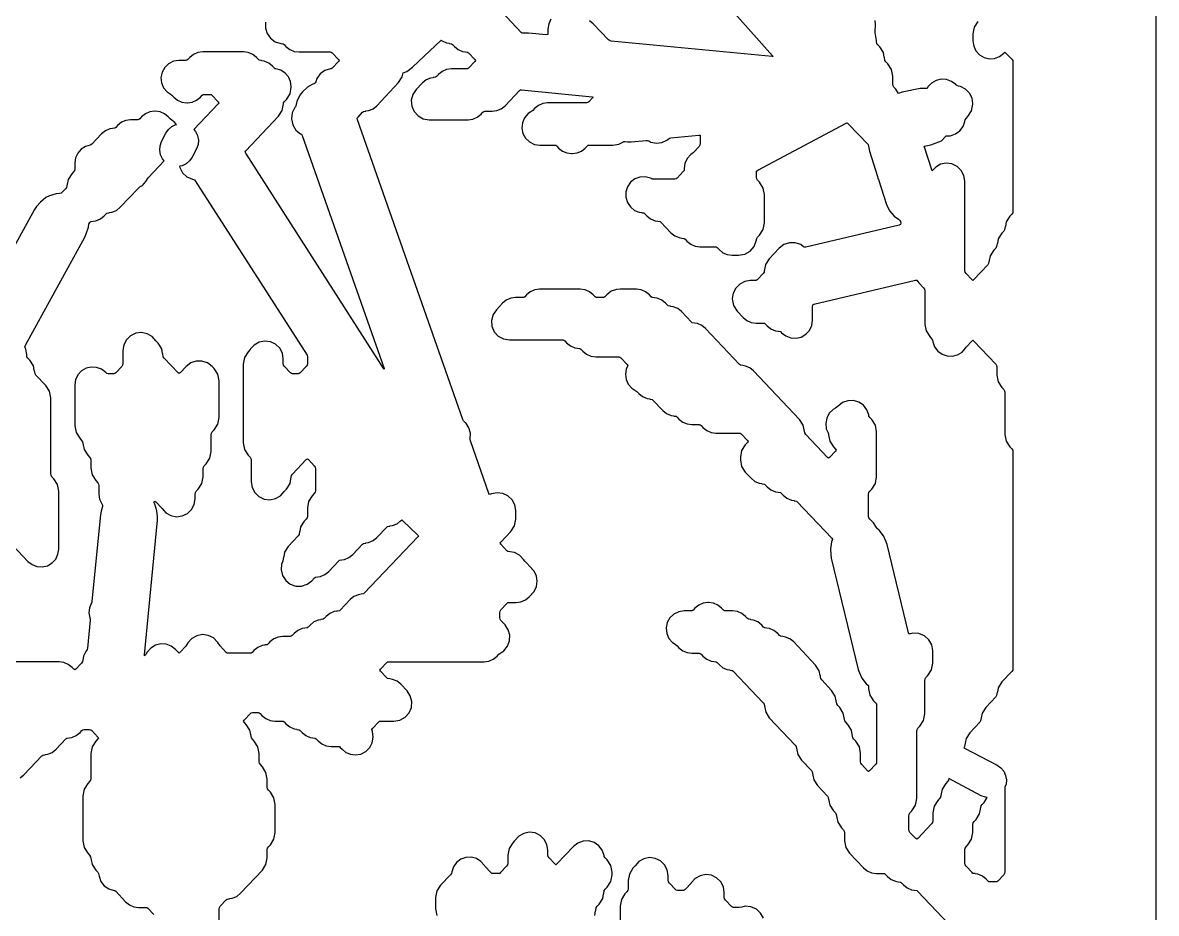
# Model space of a CAD drawing. Header units: millimetres. Extents: x 10 to 410, y 18 to 283.
# Drawn here: x 179.63 to 211.27, y 98.25 to 123.1 of the extents above; entities that cross this region are included whole.
import ezdxf

# ---------------------------------------------------------------- set-up
doc = ezdxf.new("R2010")
doc.units = ezdxf.units.MM
doc.layers.add('CUT', color=1, linetype='Continuous')

msp = doc.modelspace()

# ---------------------------------------------------------------- linework, layer by layer
at = {"layer": 'CUT'}
msp.add_lwpolyline([(211.2679, 144), (198.134, 144), (198.134, 147), (190.134, 147), (190.134, 144), (169.134, 144), (169.134, 147), (161.134, 147), (161.134, 144), (148, 144), (148, 24), (161.134, 24), (161.134, 21), (169.134, 21), (169.134, 24), (190.134, 24), (190.134, 21), (198.134, 21), (198.134, 24), (211.2679, 24)], close=True, dxfattribs=at)
for points in [[(196.5039, 126.7416), (200.5569, 122.1748), (200.5718, 122.1518), (200.5444, 122.1504), (196.0544, 122.5848), (196.0133, 122.5964), (195.9789, 122.6217), (195.5568, 123.0674), (195.4515, 123.152)], [(194.3762, 123.1942), (194.3121, 123.0604), (194.2901, 122.9136), (194.2901, 122.7972), (194.2841, 122.762), (194.2485, 122.7595), (193.7524, 122.8075), (193.6543, 122.8073), (193.6111, 122.803), (193.5753, 122.8048), (193.547, 122.8268), (192.8717, 123.54)], [(186.41, 123.1081), (186.406, 122.9461), (186.4539, 122.7913), (186.5489, 122.66), (186.6809, 122.5659), (186.836, 122.519), (186.9047, 122.51), (186.9294, 122.4901), (186.9819, 122.4347), (187.0871, 122.3501), (187.2112, 122.2967), (187.345, 122.2785), (188.2147, 122.2785), (188.2467, 122.2741), (188.2719, 122.2539), (188.4463, 122.0698), (188.4654, 122.0422), (188.4463, 122.0146), (188.2719, 121.8305), (188.2467, 121.8103), (188.2192, 121.8065), (188.0654, 121.7594), (187.9345, 121.666), (187.84, 121.5358), (187.8128, 121.4491), (187.7971, 121.4148), (187.7783, 121.4027), (187.715, 121.3752), (187.5849, 121.2982), (187.4397, 121.1679), (187.3718, 121.0773), (187.2874, 120.9014), (187.2565, 120.7807), (187.2451, 120.7519), (187.2281, 120.7287), (187.1528, 120.5772), (187.1324, 120.4092), (187.1691, 120.2441), (187.2587, 120.1006), (187.3911, 119.9953), (187.4159, 119.9817), (187.432, 119.9511), (189.7207, 113.4471), (189.7237, 113.4303), (189.7123, 113.443), (185.8582, 119.4592), (185.8435, 119.4935), (185.8644, 119.5244), (186.7749, 120.4859), (186.8763, 120.6447), (186.9118, 120.8297), (186.9118, 120.859), (186.9322, 120.8883), (186.9929, 120.9524), (187.0943, 121.1112), (187.1298, 121.2962), (187.1298, 121.3131), (187.1094, 121.4546), (187.0497, 121.5846), (186.9556, 121.6924), (186.8349, 121.7691), (186.6973, 121.8085), (186.6842, 121.8103), (186.659, 121.8305), (186.6065, 121.886), (186.5013, 121.9706), (186.3772, 122.024), (186.3019, 122.0342), (186.3023, 122.0376), (186.2367, 122.0466), (186.2115, 122.0668), (186.159, 122.1223), (186.0537, 122.2069), (185.9297, 122.2602), (185.7959, 122.2785), (184.6599, 122.2785), (184.5261, 122.2602), (184.4021, 122.2069), (184.2968, 122.1223), (184.2443, 122.0668), (184.2191, 122.0466), (184.1871, 122.0422), (183.9924, 122.0422), (183.8427, 122.0193), (183.7068, 121.9526), (183.5971, 121.8484), (183.5236, 121.716), (183.493, 121.5678), (183.5083, 121.4172), (183.5679, 121.278), (183.6664, 121.1631), (183.7455, 121.1137), (183.7968, 121.0724), (183.8493, 121.017), (183.9545, 120.9324), (184.0786, 120.879), (184.2124, 120.8608), (184.2296, 120.8608), (184.3634, 120.879), (184.4874, 120.9324), (184.5927, 121.017), (184.6452, 121.0724), (184.6704, 121.0927), (184.7024, 121.097), (184.8583, 121.097), (184.8904, 121.0927), (184.9156, 121.0724), (185.0899, 120.8883), (185.109, 120.8608), (185.0899, 120.8332), (184.4108, 120.1161), (184.4603, 120.058), (184.5141, 119.9449), (184.5368, 119.8216), (184.5268, 119.6967), (184.4848, 119.5787), (184.3644, 119.3431), (184.2933, 119.2399), (184.1979, 119.1586), (184.0848, 119.1048), (184.0121, 119.0914), (184.0187, 119.052), (184.0973, 118.9071), (184.2189, 118.7956), (184.3701, 118.7297), (184.4284, 118.7151), (184.4519, 118.6883), (187.5692, 113.8222), (187.5848, 113.7856), (187.5864, 113.7641), (187.5773, 113.6949), (187.5773, 113.5834), (187.5689, 113.5392), (187.5447, 113.5014), (187.3769, 113.3242), (187.3517, 113.3039), (187.3197, 113.2996), (187.1637, 113.2996), (187.1317, 113.3039), (187.1065, 113.3242), (186.9388, 113.5014), (186.9145, 113.5392), (186.9061, 113.5834), (186.9061, 113.7147), (186.8804, 113.8727), (186.8062, 114.0146), (186.6908, 114.1257), (186.5463, 114.1946), (186.3874, 114.2143), (186.2304, 114.1828), (186.0915, 114.1033), (185.9848, 113.9839), (185.9784, 113.9739), (185.9242, 113.9168), (185.8228, 113.758), (185.7873, 113.573), (185.7873, 111.3722), (185.8228, 111.1871), (185.9242, 111.0284), (185.9784, 110.9712), (186.0026, 110.9333), (186.011, 110.8892), (186.011, 110.2853), (186.0367, 110.1273), (186.111, 109.9854), (186.2263, 109.8743), (186.3708, 109.8054), (186.5297, 109.7857), (186.6867, 109.8172), (186.8257, 109.8967), (186.9324, 110.0161), (186.9388, 110.0261), (186.9929, 110.0832), (187.0943, 110.242), (187.1189, 110.3703), (187.1209, 110.3699), (187.1383, 110.4608), (187.1625, 110.4986), (187.5493, 110.9071), (187.5773, 110.9284), (187.6053, 110.9071), (187.7684, 110.7349), (187.7926, 110.697), (187.8011, 110.6529), (187.8011, 110.0391), (187.7926, 109.9949), (187.7684, 109.9571), (187.7143, 109.8999), (187.6128, 109.7411), (187.5773, 109.5561), (187.5773, 109.3302), (187.5689, 109.2861), (187.5447, 109.2482), (187.4905, 109.191), (187.3891, 109.0323), (187.3645, 108.904), (187.3625, 108.9043), (187.3451, 108.8135), (187.3209, 108.7756), (187.043, 108.4822), (186.9416, 108.3234), (186.917, 108.1951), (186.915, 108.1955), (186.8917, 108.0737), (186.8555, 107.9893), (186.843, 107.8265), (186.8836, 107.6683), (186.973, 107.5317), (187.1017, 107.4312), (187.2558, 107.3774), (187.4191, 107.3762), (187.574, 107.4277), (187.7041, 107.5263), (187.7778, 107.6041), (187.803, 107.6243), (187.8686, 107.6333), (187.8682, 107.6367), (187.9435, 107.6469), (188.0675, 107.7003), (188.1728, 107.7849), (188.4491, 108.0766), (188.4742, 108.0969), (188.5399, 108.1058), (188.5394, 108.1092), (188.6148, 108.1195), (188.7388, 108.1729), (188.844, 108.2575), (189.1203, 108.5492), (189.1455, 108.5695), (189.2112, 108.5784), (189.2107, 108.5818), (189.2861, 108.5921), (189.4101, 108.6454), (189.5153, 108.73), (189.7916, 109.0218), (189.8168, 109.042), (189.8824, 109.051), (189.882, 109.0544), (189.9573, 109.0646), (190.0814, 109.118), (190.1677, 109.1874), (190.2116, 109.2212), (190.2399, 109.2017), (190.6546, 108.809), (190.6756, 108.7817), (190.6562, 108.7533), (189.167, 107.1807), (189.1418, 107.1605), (189.0761, 107.1515), (189.0766, 107.1482), (189.0012, 107.1379), (188.8772, 107.0845), (188.772, 106.9999), (188.4957, 106.7082), (188.4705, 106.6879), (188.4049, 106.679), (188.4053, 106.6756), (188.33, 106.6653), (188.2059, 106.6119), (188.1007, 106.5273), (188.0482, 106.4719), (188.023, 106.4516), (187.9573, 106.4427), (187.9578, 106.4393), (187.8824, 106.429), (187.7584, 106.3757), (187.6532, 106.2911), (187.6007, 106.2356), (187.5755, 106.2153), (187.5098, 106.2064), (187.5103, 106.203), (187.4349, 106.1927), (187.3109, 106.1394), (187.2057, 106.0548), (187.1531, 105.9993), (187.128, 105.979), (187.0959, 105.9747), (186.8974, 105.9747), (186.7637, 105.9565), (186.6396, 105.9031), (186.5344, 105.8185), (186.4819, 105.763), (186.4567, 105.7428), (186.391, 105.7338), (186.3915, 105.7304), (186.3161, 105.7202), (186.1921, 105.6668), (186.0869, 105.5822), (186.0344, 105.5267), (186.0092, 105.5065), (185.9771, 105.5021), (185.3737, 105.5021), (185.3417, 105.5065), (185.3165, 105.5267), (185.1421, 105.7108), (185.0777, 105.8037), (185.0769, 105.8032), (185.0705, 105.816), (184.9558, 105.9296), (184.811, 106.0008), (184.651, 106.0222), (184.4925, 105.9915), (184.3521, 105.9118), (184.2444, 105.7916), (184.1883, 105.7039), (184.0252, 105.5317), (183.9972, 105.5104), (183.9692, 105.5317), (183.8964, 105.6086), (183.7775, 105.7012), (183.6364, 105.7541), (183.486, 105.7626), (183.3399, 105.7259), (183.2113, 105.6473), (183.112, 105.5341), (183.0695, 105.4676), (183.0546, 105.4518), (183.0332, 105.4353), (183.0316, 105.4623), (183.3938, 109.2143), (183.3936, 109.3123), (183.3772, 109.4749), (183.3202, 109.6615), (183.3087, 109.683), (183.297, 109.7166), (183.309, 109.7341), (183.326, 109.747), (183.354, 109.7257), (183.517, 109.5535), (183.5234, 109.5435), (183.6301, 109.4241), (183.7691, 109.3446), (183.9261, 109.3131), (184.085, 109.3328), (184.2295, 109.4018), (184.3448, 109.5128), (184.4191, 109.6547), (184.4447, 109.8127), (184.4447, 109.944), (184.4532, 109.9882), (184.4774, 110.0261), (184.5316, 110.0832), (184.633, 110.242), (184.6685, 110.427), (184.6685, 110.6529), (184.677, 110.697), (184.7012, 110.7349), (184.7553, 110.7921), (184.8568, 110.9508), (184.8923, 111.1359), (184.8923, 111.598), (184.9007, 111.6422), (184.9249, 111.6801), (184.9791, 111.7372), (185.0805, 111.896), (185.116, 112.081), (185.116, 113.1004), (185.0805, 113.2854), (184.9791, 113.4442), (184.9197, 113.5069), (184.7909, 113.6049), (184.6375, 113.6565), (184.4757, 113.6565), (184.3224, 113.6049), (184.1936, 113.5069), (184.0252, 113.3291), (183.9972, 113.3079), (183.9692, 113.3291), (183.5824, 113.7376), (183.5582, 113.7755), (183.5408, 113.8664), (183.5388, 113.866), (183.5142, 113.9943), (183.4128, 114.1531), (183.3586, 114.2102), (183.3523, 114.2202), (183.2455, 114.3396), (183.1066, 114.4191), (182.9496, 114.4506), (182.7907, 114.4309), (182.6462, 114.362), (182.5309, 114.2509), (182.4566, 114.109), (182.4309, 113.951), (182.4309, 113.5834), (182.4225, 113.5392), (182.3983, 113.5014), (182.2305, 113.3242), (182.2053, 113.3039), (182.1733, 113.2996), (182.0173, 113.2996), (181.9853, 113.3039), (181.9601, 113.3242), (181.9514, 113.3333), (181.8345, 113.4248), (181.6959, 113.4779), (181.5479, 113.4879), (181.4034, 113.4541), (181.2752, 113.3793), (181.1746, 113.2702), (181.1104, 113.1363), (181.0884, 112.9896), (181.0884, 111.8447), (181.1239, 111.6597), (181.2253, 111.5009), (181.2795, 111.4438), (181.3037, 111.4059), (181.3211, 111.3151), (181.323, 111.3154), (181.3476, 111.1871), (181.4491, 111.0284), (181.5032, 110.9712), (181.5274, 110.9333), (181.5359, 110.8892), (181.5359, 110.6633), (181.5714, 110.4783), (181.6729, 110.3195), (181.727, 110.2624), (181.7512, 110.2245), (181.7597, 110.1803), (181.7597, 109.9431), (181.7808, 109.7994), (181.8423, 109.6679), (181.8641, 109.6347), (181.8594, 109.5946), (181.8201, 109.4642), (181.8012, 109.368), (181.5684, 106.9566), (181.5598, 106.9219), (181.5507, 106.9067), (181.4953, 106.7733), (181.4803, 106.6296), (181.507, 106.4877), (181.5158, 106.4623), (181.5174, 106.4277), (181.4419, 105.6462), (181.4319, 105.6083), (181.3957, 105.5538), (181.3335, 105.4216), (181.3243, 105.3594), (181.3211, 105.36), (181.3037, 105.2692), (181.2795, 105.2313), (181.1164, 105.0591), (181.0884, 105.0378), (181.0604, 105.0591), (181.0126, 105.1096), (180.9073, 105.1942), (180.7833, 105.2476), (180.6495, 105.2658), (178.661, 105.2658)], [(206.2861, 123.132), (206.1847, 122.9732), (206.1492, 122.7882), (206.1492, 122.5885), (206.1712, 122.4417), (206.2353, 122.3079), (206.3359, 122.1988), (206.4641, 122.124), (206.6086, 122.0902), (206.7567, 122.1002), (206.8953, 122.1533), (207.0122, 122.2447), (207.0162, 122.2489), (207.0442, 122.2702), (207.0722, 122.2489), (207.2353, 122.0767), (207.2595, 122.0388), (207.2679, 121.9947), (207.2679, 117.8366), (207.2595, 117.7924), (207.2353, 117.7545), (207.1811, 117.6974), (207.0797, 117.5386), (207.0551, 117.4103), (207.0531, 117.4107), (207.0357, 117.3198), (207.0115, 117.2819), (206.9574, 117.2248), (206.8559, 117.066), (206.8313, 116.9377), (206.8294, 116.9381), (206.812, 116.8473), (206.7878, 116.8094), (206.7336, 116.7522), (206.6322, 116.5935), (206.6076, 116.4651), (206.6056, 116.4655), (206.5882, 116.3747), (206.564, 116.3368), (206.1772, 115.9283), (206.1492, 115.907), (206.1212, 115.9283), (205.9581, 116.1005), (205.9339, 116.1384), (205.9254, 116.1825), (205.9254, 118.6767), (205.8998, 118.8348), (205.8255, 118.9766), (205.7102, 119.0877), (205.5657, 119.1566), (205.4068, 119.1764), (205.2498, 119.1448), (205.1108, 119.0653), (205.0157, 118.9588), (204.7922, 119.6493), (204.9797, 119.6853), (205.2689, 119.8028), (205.4042, 119.9363), (205.5281, 119.9413), (205.6681, 119.9906), (205.7874, 120.0788), (205.8756, 120.1982), (205.9249, 120.3382), (205.9339, 120.3848), (205.9581, 120.4227), (206.0122, 120.4799), (206.1137, 120.6386), (206.1492, 120.8236), (206.1492, 120.8399), (206.1247, 120.9944), (206.0537, 121.1338), (205.9431, 121.2444), (205.8037, 121.3155), (205.7502, 121.3239), (205.7048, 121.3392), (205.6737, 121.3629), (205.6697, 121.3671), (205.5528, 121.4585), (205.4142, 121.5116), (205.2661, 121.5217), (205.1216, 121.4878), (204.9934, 121.413), (204.8928, 121.3039), (204.8695, 121.2554), (204.6782, 121.2567), (204.1729, 121.1597), (204.0759, 121.1203), (203.9984, 121.2417), (203.9443, 121.2988), (203.9201, 121.3367), (203.9116, 121.3809), (203.9116, 121.6067), (203.8761, 121.7918), (203.7746, 121.9505), (203.7205, 122.0077), (203.6963, 122.0456), (203.6789, 122.1364), (203.677, 122.136), (203.6523, 122.2643), (203.5509, 122.4231), (203.4968, 122.4803), (203.4726, 122.5181), (203.4641, 122.5623), (203.4641, 122.5974), (203.4332, 122.7705), (203.4217, 122.8015), (203.419, 122.8342), (203.4303, 123.0568), (203.4257, 123.1547)], [(185.116, 96.4861), (185.116, 98.366), (185.1245, 98.4101), (185.1487, 98.448), (185.3165, 98.6252), (185.3417, 98.6454), (185.4073, 98.6544), (185.4068, 98.6578), (185.4822, 98.668), (185.6062, 98.7214), (185.7115, 98.806), (186.3216, 99.4503), (186.4231, 99.6091), (186.4586, 99.7941), (186.4586, 100.02), (186.467, 100.0641), (186.4912, 100.102), (186.5454, 100.1592), (186.6468, 100.3179), (186.6823, 100.503), (186.6823, 101.2861), (186.6468, 101.4711), (186.5454, 101.6299), (186.4912, 101.687), (186.467, 101.7249), (186.4586, 101.769), (186.4586, 101.9949), (186.4231, 102.18), (186.3216, 102.3387), (186.2675, 102.3959), (186.2433, 102.4338), (186.2348, 102.4779), (186.2348, 102.7038), (186.1993, 102.8888), (186.0979, 103.0476), (186.0437, 103.1047), (186.0195, 103.1426), (186.0021, 103.2334), (186.0002, 103.2331), (185.9755, 103.3614), (185.8741, 103.5201), (185.8134, 103.5842), (185.7943, 103.6118), (185.8134, 103.6394), (185.9877, 103.8235), (186.0129, 103.8437), (186.045, 103.8481), (186.2009, 103.8481), (186.2329, 103.8437), (186.2581, 103.8235), (186.3106, 103.768), (186.4159, 103.6834), (186.5399, 103.63), (186.6737, 103.6118), (186.8722, 103.6118), (186.9042, 103.6074), (186.9294, 103.5872), (186.9819, 103.5317), (187.0871, 103.4471), (187.2112, 103.3938), (187.2865, 103.3835), (187.2861, 103.3801), (187.3517, 103.3712), (187.3769, 103.3509), (187.4294, 103.2954), (187.5347, 103.2108), (187.6587, 103.1575), (187.734, 103.1472), (187.7336, 103.1438), (187.7992, 103.1349), (187.8244, 103.1146), (187.8769, 103.0592), (187.9822, 102.9746), (188.1062, 102.9212), (188.24, 102.903), (188.4385, 102.903), (188.4705, 102.8986), (188.4957, 102.8783), (188.5482, 102.8229), (188.6534, 102.7383), (188.7775, 102.6849), (188.9113, 102.6667), (188.9149, 102.6667), (189.0685, 102.6909), (189.2073, 102.7611), (189.3178, 102.8706), (189.3893, 103.0087), (189.4148, 103.1621), (189.392, 103.316), (189.3737, 103.3746), (189.3935, 103.4031), (189.5678, 103.5872), (189.593, 103.6074), (189.6251, 103.6118), (189.9954, 103.6118), (190.1587, 103.6392), (190.304, 103.7185), (190.4156, 103.8409), (190.481, 103.993), (190.4932, 104.1581), (190.4508, 104.3182), (190.3584, 104.4556), (190.1866, 104.637), (190.0814, 104.7217), (189.9573, 104.775), (189.882, 104.7853), (189.8824, 104.7887), (189.8168, 104.7976), (189.7916, 104.8179), (189.6173, 105.002), (189.5981, 105.0295), (189.6173, 105.0571), (189.7916, 105.2412), (189.8168, 105.2615), (189.8488, 105.2658), (192.5086, 105.2658), (192.6424, 105.2841), (192.7664, 105.3374), (192.8717, 105.422), (192.9242, 105.4775), (192.9756, 105.5188), (193.0635, 105.5747), (193.1643, 105.6984), (193.221, 105.8475), (193.2279, 106.0069), (193.1841, 106.1604), (193.0943, 106.2922), (192.9802, 106.4127), (192.956, 106.4506), (192.9475, 106.4948), (192.9475, 106.636), (192.956, 106.6802), (192.9802, 106.7181), (193.1479, 106.8952), (193.1731, 106.9155), (193.2052, 106.9198), (193.4037, 106.9198), (193.5374, 106.9381), (193.6615, 106.9914), (193.7667, 107.076), (193.8425, 107.1561), (193.8404, 107.1582), (193.9066, 107.23), (193.9707, 107.3638), (193.9927, 107.5105), (193.9707, 107.6573), (193.9066, 107.7911), (193.8404, 107.8629), (193.8425, 107.865), (193.6449, 108.0737), (193.611, 108.1226), (193.4999, 108.2378), (193.3581, 108.3119), (193.2386, 108.3313), (193.2388, 108.333), (193.1731, 108.3419), (193.1479, 108.3622), (192.9736, 108.5463), (192.9545, 108.5738), (192.9736, 108.6014), (193.2581, 108.9018), (193.3595, 109.0606), (193.395, 109.2456), (193.395, 109.4834), (193.369, 109.6427), (193.2935, 109.7854), (193.1766, 109.8966), (193.0303, 109.9648), (192.8699, 109.9828), (192.7122, 109.9488), (192.66, 109.9283), (192.6453, 109.9561), (192.1271, 111.4288), (192.1204, 111.4718), (192.1227, 111.483), (192.1307, 111.642), (192.0883, 111.7954), (191.9999, 111.9277), (191.9841, 111.9399), (191.9848, 111.9406), (191.9344, 111.992), (191.9179, 112.0233), (188.9748, 120.3869), (188.9683, 120.4283), (188.9911, 120.4634), (189.1203, 120.5998), (189.1455, 120.6201), (189.2112, 120.6291), (189.2107, 120.6324), (189.2861, 120.6427), (189.4101, 120.6961), (189.5153, 120.7807), (190.1255, 121.425), (190.2269, 121.5838), (190.2487, 121.6973), (190.3527, 121.7371), (190.5112, 121.852), (191.3105, 122.6089), (191.3385, 122.5864), (191.4626, 122.533), (191.5379, 122.5227), (191.5375, 122.5193), (191.6031, 122.5104), (191.6283, 122.4901), (191.6808, 122.4347), (191.786, 122.3501), (191.9101, 122.2967), (191.9854, 122.2864), (191.985, 122.2831), (192.0506, 122.2741), (192.0758, 122.2539), (192.2501, 122.0698), (192.2693, 122.0422), (192.2501, 122.0146), (192.0758, 121.8305), (192.0506, 121.8103), (192.0186, 121.8059), (191.5963, 121.8059), (191.4626, 121.7877), (191.3385, 121.7343), (191.2333, 121.6497), (191.1808, 121.5942), (191.1556, 121.574), (191.0899, 121.565), (191.0904, 121.5617), (191.015, 121.5514), (190.891, 121.498), (190.7858, 121.4134), (190.614, 121.232), (190.5216, 121.0946), (190.4792, 120.9345), (190.4913, 120.7694), (190.5568, 120.6172), (190.6683, 120.4949), (190.8137, 120.4156), (190.977, 120.3882), (192.0611, 120.3882), (192.1949, 120.4064), (192.3189, 120.4598), (192.4242, 120.5444), (192.4767, 120.5998), (192.5019, 120.6201), (192.5339, 120.6245), (192.7324, 120.6245), (192.8662, 120.6427), (192.9902, 120.6961), (193.0954, 120.7807), (193.4958, 121.2035), (193.5209, 121.2236), (193.5265, 121.2227), (193.5553, 121.2191), (195.5243, 121.0286), (195.5538, 121.0209), (195.5366, 120.9957), (195.4322, 120.8854), (195.407, 120.8651), (195.3749, 120.8608), (194.2814, 120.8608), (194.1476, 120.8425), (194.0236, 120.7892), (193.9184, 120.7046), (193.8659, 120.6491), (193.8145, 120.6078), (193.7354, 120.5584), (193.6369, 120.4435), (193.5773, 120.3043), (193.5621, 120.1537), (193.5926, 120.0055), (193.6661, 119.8731), (193.7759, 119.7689), (193.9118, 119.7022), (194.0614, 119.6793), (194.4799, 119.6793), (194.5119, 119.675), (194.5371, 119.6547), (194.5896, 119.5992), (194.6949, 119.5146), (194.8189, 119.4613), (194.9527, 119.443), (194.9699, 119.443), (195.1037, 119.4613), (195.2278, 119.5146), (195.333, 119.5992), (195.3855, 119.6547), (195.4107, 119.675), (195.4427, 119.6793), (196.1062, 119.6793), (196.2684, 119.7064), (196.396, 119.7754), (196.4043, 119.7785), (196.441, 119.7804), (196.5154, 119.773), (196.6134, 119.7729), (197.0304, 119.8136), (197.067, 119.8116), (197.11, 119.7956), (197.1652, 119.765), (197.3172, 119.7351), (197.471, 119.7531), (197.612, 119.8174), (197.6366, 119.8398), (197.6853, 119.8714), (197.7225, 119.8812), (198.4998, 119.957), (198.5355, 119.9545), (198.5414, 119.9193), (198.5414, 119.7269), (198.533, 119.6827), (198.5088, 119.6448), (198.341, 119.4677), (198.2749, 119.4145), (198.1743, 119.3054), (198.1102, 119.1716), (198.0882, 119.0248), (198.0882, 118.9723), (198.0678, 118.9429), (197.8935, 118.7588), (197.8683, 118.7385), (197.8362, 118.7342), (197.2006, 118.7342), (197.1799, 118.7474), (197.1548, 118.7581), (197.0083, 118.7962), (196.8572, 118.7887), (196.7151, 118.7363), (196.5953, 118.6438), (196.5087, 118.5197), (196.4631, 118.3753), (196.4629, 118.2239), (196.5079, 118.0794), (196.5942, 117.955), (196.6035, 117.9452), (196.7087, 117.8606), (196.8327, 117.8073), (196.9081, 117.797), (196.9076, 117.7936), (196.9147, 117.7926), (196.9362, 117.7932), (196.9665, 117.789), (196.9678, 117.789), (196.9984, 117.7644), (197.051, 117.7089), (197.1562, 117.6243), (197.2802, 117.571), (197.3556, 117.5607), (197.3551, 117.5573), (197.4208, 117.5484), (197.446, 117.5281), (197.7222, 117.2364), (197.8275, 117.1518), (197.9515, 117.0984), (198.0269, 117.0881), (198.0264, 117.0847), (198.092, 117.0758), (198.1172, 117.0555), (198.1698, 117.0001), (198.275, 116.9155), (198.399, 116.8621), (198.5328, 116.8439), (198.955, 116.8439), (198.9871, 116.8395), (199.0123, 116.8193), (199.0648, 116.7638), (199.17, 116.6792), (199.294, 116.6258), (199.4278, 116.6076), (199.613, 116.6076), (199.7822, 116.6371), (199.9315, 116.7222), (200.0432, 116.8527), (200.104, 117.0134), (200.1162, 117.0768), (200.1404, 117.1147), (200.1945, 117.1718), (200.296, 117.3306), (200.3315, 117.5156), (200.3315, 118.2987), (200.296, 118.4837), (200.1945, 118.6425), (200.1404, 118.6997), (200.1162, 118.7376), (200.1077, 118.7817), (200.1077, 118.9138), (200.1152, 118.9545), (200.1476, 118.9802), (202.6088, 120.2891), (202.6436, 120.3008), (202.6728, 120.2786), (203.2272, 119.6932), (203.2612, 119.5081), (203.4886, 118.8058), (203.4996, 118.7483), (203.515, 118.7242), (203.7409, 118.0264), (203.825, 117.8495), (203.952, 117.7005), (204.077, 117.6144), (204.1027, 117.5873), (204.1269, 117.5494), (204.1354, 117.5052), (204.1354, 117.4997), (204.1291, 117.4627), (204.0945, 117.4481), (201.4869, 116.8318), (201.4515, 116.8289), (201.4233, 116.8451), (201.3453, 116.9052), (201.1915, 116.9578), (201.029, 116.9584), (200.875, 116.9068), (200.7455, 116.8085), (200.4627, 116.5099), (200.3612, 116.3511), (200.3257, 116.1661), (200.3257, 116.1368), (200.3054, 116.1074), (200.131, 115.9234), (200.1059, 115.9031), (200.0738, 115.8987), (199.9365, 115.8987), (199.7819, 115.8743), (199.6426, 115.8032), (199.5319, 115.6926), (199.4609, 115.5532), (199.4365, 115.3987), (199.4365, 115.389), (199.472, 115.204), (199.5734, 115.0453), (199.7361, 114.8735), (199.8413, 114.7889), (199.9653, 114.7355), (200.0991, 114.7173), (200.2976, 114.7173), (200.3296, 114.7129), (200.3548, 114.6927), (200.4073, 114.6372), (200.5126, 114.5526), (200.6366, 114.4992), (200.7119, 114.489), (200.7115, 114.4856), (200.7771, 114.4766), (200.8023, 114.4564), (200.811, 114.4472), (200.9279, 114.3558), (201.0665, 114.3027), (201.2146, 114.2927), (201.3591, 114.3265), (201.4873, 114.4013), (201.5879, 114.5104), (201.652, 114.6443), (201.674, 114.791), (201.674, 115.19), (201.6803, 115.227), (201.7148, 115.2416), (204.5462, 115.9108), (204.5806, 115.9136), (204.6132, 115.8787), (204.6438, 115.8343), (204.7739, 115.697), (204.7982, 115.6591), (204.8066, 115.6149), (204.8066, 114.6802), (204.8421, 114.4952), (204.9436, 114.3364), (204.9977, 114.2792), (205.0219, 114.2414), (205.0309, 114.1947), (205.0801, 114.0547), (205.1683, 113.9354), (205.2877, 113.8472), (205.4277, 113.7979), (205.576, 113.7919), (205.7195, 113.8296), (205.8456, 113.9079), (205.9432, 114.0197), (205.9581, 114.0429), (206.1212, 114.2152), (206.1492, 114.2364), (206.1772, 114.2152), (206.7878, 113.5704), (206.812, 113.5325), (206.8204, 113.4883), (206.8204, 113.2625), (206.8559, 113.0774), (206.9574, 112.9187), (207.0115, 112.8615), (207.0357, 112.8236), (207.0442, 112.7795), (207.0442, 111.6085), (207.0797, 111.4234), (207.1811, 111.2647), (207.2353, 111.2075), (207.2595, 111.1696), (207.2679, 111.1255), (207.2679, 105.0771), (207.2595, 105.0329), (207.2353, 104.995), (206.9574, 104.7016), (206.8559, 104.5428), (206.8313, 104.4145), (206.8294, 104.4149), (206.812, 104.324), (206.7878, 104.2862), (206.5099, 103.9927), (206.4084, 103.834), (206.3838, 103.7056), (206.3819, 103.706), (206.3645, 103.6152), (206.3402, 103.5773), (206.0624, 103.2839), (205.9609, 103.1251), (205.9363, 102.9968), (205.9344, 102.9972), (205.9169, 102.9063), (205.8927, 102.8684), (205.892, 102.8677), (205.9166, 102.8587), (206.8285, 102.3793), (206.9308, 102.307), (207.011, 102.2107), (207.0635, 102.0969), (207.0847, 101.9734), (207.0733, 101.8486), (207.0442, 101.7697), (207.0442, 99.4062), (207.0357, 99.362), (207.0115, 99.3241), (206.8438, 99.147), (206.8186, 99.1267), (206.7865, 99.1224), (206.6306, 99.1224), (206.5986, 99.1267), (206.5734, 99.147), (206.5208, 99.2024), (206.4156, 99.2871), (206.2916, 99.3404), (206.2162, 99.3507), (206.2167, 99.3541), (206.151, 99.363), (206.1258, 99.3833), (205.9581, 99.5604), (205.9339, 99.5983), (205.9254, 99.6425), (205.9254, 100.02), (205.9339, 100.0641), (205.9581, 100.102), (206.0122, 100.1592), (206.1137, 100.3179), (206.1492, 100.503), (206.1492, 100.7288), (206.1576, 100.773), (206.1818, 100.8109), (206.236, 100.868), (206.3374, 101.0268), (206.362, 101.1551), (206.364, 101.1547), (206.3814, 101.2456), (206.4056, 101.2835), (206.4597, 101.3406), (206.5498, 101.4816), (206.4993, 101.4862), (206.3817, 101.5295), (205.4778, 102.0048), (205.4694, 101.9612), (205.4452, 101.9233), (205.3911, 101.8661), (205.2896, 101.7074), (205.265, 101.5791), (205.2631, 101.5794), (205.2457, 101.4886), (205.2215, 101.4507), (205.1673, 101.3936), (205.0659, 101.2348), (205.0304, 101.0498), (205.0304, 100.8239), (205.0219, 100.7797), (204.9977, 100.7419), (204.6109, 100.3334), (204.5829, 100.3121), (204.5549, 100.3334), (204.3918, 100.5056), (204.3676, 100.5435), (204.3591, 100.5876), (204.3591, 100.9651), (204.3676, 101.0093), (204.3918, 101.0472), (204.4459, 101.1043), (204.5474, 101.2631), (204.5829, 101.4481), (204.5829, 103.328), (204.5913, 103.3722), (204.6155, 103.41), (204.6697, 103.4672), (204.7711, 103.626), (204.8066, 103.811), (204.8066, 104.7457), (204.8151, 104.7899), (204.8393, 104.8278), (204.8934, 104.8849), (204.9949, 105.0437), (205.0304, 105.2287), (205.0304, 105.5705), (205.0025, 105.735), (204.9221, 105.8813), (204.7979, 105.9929), (204.644, 106.0574), (204.4774, 106.0677), (204.4055, 106.0475), (204.3632, 106.0424), (204.3496, 106.0747), (203.7532, 108.5356), (203.7209, 108.6281), (203.6521, 108.7764), (203.5371, 108.934), (203.4895, 108.9778), (203.4587, 109.0152), (203.3769, 109.1385), (203.273, 109.2482), (203.2488, 109.2861), (203.2403, 109.3302), (203.2403, 109.944), (203.2488, 109.9882), (203.273, 110.0261), (203.3271, 110.0832), (203.4286, 110.242), (203.4641, 110.427), (203.4641, 111.6827), (203.4286, 111.8677), (203.3271, 112.0265), (203.273, 112.0836), (203.2488, 112.1215), (203.2431, 112.151), (203.1902, 112.2978), (203.0945, 112.4212), (202.9655, 112.509), (202.8157, 112.5528), (202.6597, 112.5482), (202.5127, 112.4958), (202.389, 112.4006), (202.3733, 112.384), (202.313, 112.3381), (202.2482, 112.3047), (202.141, 112.1989), (202.0701, 112.066), (202.0421, 111.918), (202.0593, 111.7684), (202.1114, 111.6511), (202.1305, 111.5514), (202.1324, 111.5517), (202.157, 111.4234), (202.2585, 111.2647), (202.3192, 111.2006), (202.3383, 111.173), (202.3192, 111.1454), (202.1495, 110.9663), (202.1215, 110.945), (202.0935, 110.9663), (201.483, 111.6111), (201.4587, 111.6489), (201.4413, 111.7398), (201.4394, 111.7394), (201.4148, 111.8677), (201.3133, 112.0265), (200.0319, 113.3797), (199.9267, 113.4643), (199.8026, 113.5176), (199.7273, 113.5279), (199.7277, 113.5313), (199.6621, 113.5402), (199.6369, 113.5605), (198.6894, 114.5611), (198.5841, 114.6457), (198.4601, 114.6991), (198.3847, 114.7093), (198.3852, 114.7127), (198.3196, 114.7217), (198.2944, 114.7419), (198.0181, 115.0337), (197.9129, 115.1183), (197.7888, 115.1716), (197.7135, 115.1819), (197.7139, 115.1853), (197.6483, 115.1942), (197.6231, 115.2145), (197.5706, 115.27), (197.4653, 115.3546), (197.3413, 115.4079), (197.2659, 115.4182), (197.2664, 115.4216), (197.2008, 115.4305), (197.1756, 115.4508), (197.1231, 115.5062), (197.0178, 115.5909), (196.8938, 115.6442), (196.76, 115.6624), (196.3039, 115.6624), (196.3039, 115.6576), (196.2064, 115.6554), (196.058, 115.6031), (195.9332, 115.5073), (195.8797, 115.4508), (195.8545, 115.4305), (195.8224, 115.4262), (195.6665, 115.4262), (195.6345, 115.4305), (195.6093, 115.4508), (195.5568, 115.5062), (195.4515, 115.5909), (195.3275, 115.6442), (195.1937, 115.6624), (194.0577, 115.6624), (193.9239, 115.6442), (193.7998, 115.5909), (193.6946, 115.5062), (193.6421, 115.4508), (193.6169, 115.4305), (193.5849, 115.4262), (193.3864, 115.4262), (193.2526, 115.4079), (193.1286, 115.3546), (193.0233, 115.27), (192.8515, 115.0885), (192.7592, 114.9511), (192.7167, 114.791), (192.7289, 114.6259), (192.7944, 114.4738), (192.9059, 114.3514), (193.0513, 114.2721), (193.2146, 114.2447), (194.7037, 114.2447), (194.7357, 114.2404), (194.7609, 114.2201), (194.8134, 114.1646), (194.9186, 114.08), (195.0427, 114.0267), (195.118, 114.0164), (195.1176, 114.013), (195.1832, 114.0041), (195.2084, 113.9838), (195.2609, 113.9284), (195.3661, 113.8437), (195.4902, 113.7904), (195.624, 113.7722), (196.27, 113.7722), (196.302, 113.7678), (196.3272, 113.7475), (196.5015, 113.5634), (196.5213, 113.5349), (196.5132, 113.509), (196.4758, 113.4333), (196.4518, 113.2882), (196.4711, 113.1424), (196.5319, 113.0086), (196.6291, 112.8982), (196.7438, 112.8272), (196.7747, 112.8024), (196.8272, 112.7469), (196.9324, 112.6623), (197.0565, 112.6089), (197.1318, 112.5987), (197.1314, 112.5953), (197.197, 112.5864), (197.2222, 112.5661), (197.4985, 112.2743), (197.6037, 112.1897), (197.7277, 112.1364), (197.8031, 112.1261), (197.8026, 112.1227), (197.8683, 112.1138), (197.8935, 112.0935), (197.946, 112.0381), (198.0512, 111.9535), (198.1753, 111.9001), (198.309, 111.8819), (198.5075, 111.8819), (198.5396, 111.8775), (198.5647, 111.8572), (198.6173, 111.8018), (198.7225, 111.7172), (198.8465, 111.6638), (198.9803, 111.6456), (199.6263, 111.6456), (199.6583, 111.6412), (199.6835, 111.6209), (199.8579, 111.4369), (199.877, 111.4093), (199.8579, 111.3817), (199.7972, 111.3176), (199.6957, 111.1589), (199.6602, 110.9738), (199.6602, 110.8996), (199.6957, 110.7146), (199.7972, 110.5558), (199.9598, 110.3841), (200.065, 110.2994), (200.1891, 110.2461), (200.2644, 110.2358), (200.264, 110.2324), (200.3296, 110.2235), (200.3548, 110.2032), (200.4073, 110.1478), (200.5126, 110.0632), (200.6366, 110.0098), (200.7119, 109.9995), (200.7115, 109.9961), (200.7771, 109.9872), (200.8023, 109.9669), (200.8548, 109.9115), (200.9601, 109.8269), (201.0841, 109.7735), (201.1595, 109.7632), (201.159, 109.7599), (201.2246, 109.7509), (201.2498, 109.7307), (202.2123, 108.7143), (202.231, 108.688), (202.2242, 108.6565), (202.2079, 108.6119), (202.1778, 108.4191), (202.1846, 108.2558), (202.1982, 108.1587), (202.9512, 105.0515), (202.9835, 104.959), (203.0523, 104.8107), (203.1673, 104.6531), (203.2149, 104.6093), (203.2358, 104.5839), (203.2403, 104.5514), (203.2403, 104.5199), (203.2758, 104.3348), (203.3773, 104.1761), (203.4314, 104.1189), (203.4556, 104.081), (203.4641, 104.0369), (203.4641, 102.4779), (203.4556, 102.4338), (203.4314, 102.3959), (203.2683, 102.2237), (203.2403, 102.2024), (203.2123, 102.2237), (203.0492, 102.3959), (203.025, 102.4338), (203.0166, 102.4779), (203.0166, 102.7038), (202.9811, 102.8888), (202.8796, 103.0476), (202.8255, 103.1047), (202.8013, 103.1426), (202.7839, 103.2334), (202.7819, 103.2331), (202.7573, 103.3614), (202.6559, 103.5201), (202.6017, 103.5773), (202.5775, 103.6152), (202.5601, 103.706), (202.5582, 103.7056), (202.5336, 103.834), (202.4321, 103.9927), (202.378, 104.0499), (202.3538, 104.0878), (202.3363, 104.1786), (202.3344, 104.1782), (202.3098, 104.3065), (202.2083, 104.4653), (201.9305, 104.7587), (201.9063, 104.7966), (201.8888, 104.8875), (201.8869, 104.8871), (201.8623, 105.0154), (201.7608, 105.1742), (201.1507, 105.8185), (201.0454, 105.9031), (200.9214, 105.9565), (200.8461, 105.9667), (200.8465, 105.9701), (200.7809, 105.979), (200.7557, 105.9993), (200.7032, 106.0548), (200.5979, 106.1394), (200.4739, 106.1927), (200.3985, 106.203), (200.399, 106.2064), (200.3334, 106.2153), (200.3082, 106.2356), (200.2556, 106.2911), (200.1504, 106.3757), (200.0264, 106.429), (199.951, 106.4393), (199.9515, 106.4427), (199.8859, 106.4516), (199.8607, 106.4719), (199.8081, 106.5273), (199.7029, 106.6119), (199.5789, 106.6653), (199.4451, 106.6835), (199.2466, 106.6835), (199.2146, 106.6879), (199.1894, 106.7082), (199.1369, 106.7636), (199.0316, 106.8482), (198.9076, 106.9016), (198.7738, 106.9198), (198.7566, 106.9198), (198.6228, 106.9016), (198.4987, 106.8482), (198.3935, 106.7636), (198.341, 106.7082), (198.3158, 106.6879), (198.2838, 106.6835), (198.0891, 106.6835), (197.9394, 106.6606), (197.8035, 106.594), (197.6938, 106.4897), (197.6203, 106.3574), (197.5897, 106.2091), (197.6049, 106.0585), (197.6645, 105.9194), (197.7631, 105.8044), (197.8422, 105.755), (197.8935, 105.7138), (197.946, 105.6583), (198.0512, 105.5737), (198.1753, 105.5203), (198.309, 105.5021), (198.5075, 105.5021), (198.5396, 105.4977), (198.5647, 105.4775), (198.6173, 105.422), (198.7225, 105.3374), (198.8465, 105.2841), (198.9219, 105.2738), (198.9214, 105.2704), (198.9871, 105.2615), (199.0123, 105.2412), (199.0648, 105.1857), (199.17, 105.1011), (199.294, 105.0478), (199.3694, 105.0375), (199.3689, 105.0341), (199.4346, 105.0252), (199.4598, 105.0049), (200.2988, 104.1189), (200.323, 104.081), (200.3404, 103.9902), (200.3424, 103.9906), (200.367, 103.8622), (200.4684, 103.7035), (201.1938, 102.9375), (201.218, 102.8996), (201.2355, 102.8087), (201.2374, 102.8091), (201.262, 102.6808), (201.3635, 102.522), (201.6413, 102.2286), (201.6656, 102.1907), (201.683, 102.0999), (201.6849, 102.1003), (201.7095, 101.9719), (201.811, 101.8132), (202.0889, 101.5197), (202.1131, 101.4819), (202.1305, 101.391), (202.1324, 101.3914), (202.157, 101.2631), (202.2585, 101.1043), (202.3126, 101.0472), (202.3368, 101.0093), (202.3543, 100.9185), (202.3562, 100.9188), (202.3808, 100.7905), (202.4822, 100.6318), (202.5364, 100.5746), (202.5606, 100.5367), (202.5691, 100.4926), (202.5691, 100.2667), (202.6046, 100.0817), (202.706, 99.9229), (203.0924, 99.5149), (203.1976, 99.4302), (203.3217, 99.3769), (203.4555, 99.3586), (203.6539, 99.3586), (203.686, 99.3543), (203.7112, 99.334), (203.7637, 99.2786), (203.8689, 99.194), (203.9929, 99.1406), (204.0683, 99.1303), (204.0678, 99.1269), (204.1335, 99.118), (204.1587, 99.0977), (204.2112, 99.0423), (204.3164, 98.9577), (204.4404, 98.9043), (204.5158, 98.894), (204.5154, 98.8907), (204.581, 98.8817), (204.6062, 98.8615), (205.669, 97.7392)], [(179.0979, 108.7855), (179.7778, 108.0675), (179.8947, 107.9761), (180.0333, 107.923), (180.1814, 107.9129), (180.3259, 107.9468), (180.4541, 108.0216), (180.5547, 108.1307), (180.6189, 108.2645), (180.6409, 108.4113), (180.6409, 110.0287), (180.6054, 110.2137), (180.5039, 110.3725), (180.4498, 110.4296), (180.4256, 110.4675), (180.4171, 110.5117), (180.4171, 112.6278), (180.3816, 112.8129), (180.2802, 112.9716), (180.0023, 113.2651), (179.9781, 113.303), (179.9607, 113.3938), (179.9587, 113.3934), (179.9341, 113.5217), (179.8327, 113.6805), (179.7785, 113.7376), (179.7543, 113.7755), (179.7459, 113.8197), (179.7459, 113.8425), (179.7235, 113.9904), (179.7144, 114.0092), (179.6978, 114.0659), (179.7103, 114.1007), (181.369, 117.1158), (181.4076, 117.2059), (181.4669, 117.3931), (181.4829, 117.4807), (181.4879, 117.495), (181.5077, 117.5229), (181.5126, 117.5281), (181.5378, 117.5484), (181.6034, 117.5573), (181.603, 117.5607), (181.6783, 117.571), (181.8024, 117.6243), (181.9076, 117.7089), (181.9601, 117.7644), (181.9853, 117.7847), (182.0509, 117.7936), (182.0505, 117.797), (182.1258, 117.8073), (182.2499, 117.8606), (182.3551, 117.9452), (182.8551, 118.4733), (182.9148, 118.5212), (182.9741, 118.5581), (183.0717, 118.6699), (183.1349, 118.7687), (183.5836, 119.2425), (183.5341, 119.3006), (183.4803, 119.4137), (183.4576, 119.537), (183.4676, 119.6619), (183.5096, 119.7799), (183.63, 120.0155), (183.7011, 120.1187), (183.7965, 120.2), (183.9096, 120.2538), (183.9303, 120.2576), (183.8627, 120.3325), (183.8094, 120.3652), (183.7502, 120.4128), (183.6976, 120.4683), (183.5924, 120.5529), (183.4684, 120.6062), (183.3346, 120.6245), (183.3173, 120.6245), (183.1835, 120.6062), (183.0595, 120.5529), (182.9543, 120.4683), (182.9018, 120.4128), (182.8766, 120.3926), (182.8445, 120.3882), (182.6461, 120.3882), (182.5123, 120.37), (182.3882, 120.3166), (182.283, 120.232), (182.2305, 120.1765), (182.2053, 120.1563), (182.1397, 120.1473), (182.1401, 120.1439), (182.0648, 120.1337), (181.9407, 120.0803), (181.8355, 119.9957), (181.5592, 119.7039), (181.534, 119.6837), (181.5209, 119.6819), (181.3834, 119.6425), (181.2626, 119.5658), (181.1686, 119.458), (181.1089, 119.328), (181.0884, 119.1865), (181.0884, 119.018), (181.0799, 118.9738), (181.0557, 118.936), (181.0016, 118.8788), (180.9001, 118.72), (180.8755, 118.5917), (180.8736, 118.5921), (180.8562, 118.5013), (180.832, 118.4634), (180.7404, 118.3667), (180.7054, 118.3411), (180.6637, 118.3297), (180.5679, 118.3214), (180.3805, 118.267), (180.2801, 118.2149), (180.1278, 118.0929), (180.0226, 117.9679), (179.9671, 117.887), (177.6507, 113.6762)], [(179.5648, 102.0294), (179.67, 102.114), (180.17, 102.642), (180.1952, 102.6623), (180.2609, 102.6712), (180.2604, 102.6746), (180.3358, 102.6849), (180.4598, 102.7383), (180.565, 102.8229), (180.8413, 103.1146), (180.8665, 103.1349), (180.9321, 103.1438), (180.9317, 103.1472), (181.0071, 103.1575), (181.1311, 103.2108), (181.2363, 103.2954), (181.2888, 103.3509), (181.314, 103.3712), (181.3461, 103.3755), (181.502, 103.3755), (181.534, 103.3712), (181.5592, 103.3509), (181.7335, 103.1668), (181.7527, 103.1392), (181.7335, 103.1117), (181.6729, 103.0476), (181.5714, 102.8888), (181.5359, 102.7038), (181.5359, 102.0053), (181.5274, 101.9612), (181.5032, 101.9233), (181.4491, 101.8661), (181.3476, 101.7074), (181.3122, 101.5223), (181.3122, 100.2667), (181.3476, 100.0817), (181.4491, 99.9229), (181.5032, 99.8657), (181.5274, 99.8278), (181.5449, 99.737), (181.5468, 99.7374), (181.5714, 99.6091), (181.6729, 99.4503), (181.727, 99.3932), (181.7512, 99.3553), (181.7646, 99.2853), (181.8171, 99.1393), (181.9118, 99.0165), (182.0396, 98.9286), (182.1882, 98.884), (182.2053, 98.8817), (182.2305, 98.8615), (182.5068, 98.5697), (182.612, 98.4851), (182.736, 98.4317), (182.8698, 98.4135), (183.0683, 98.4135), (183.1003, 98.4091), (183.1255, 98.3889), (183.2933, 98.2117)], [(195.5971, 98.1914), (195.6217, 98.3197), (195.6236, 98.3193), (195.6411, 98.4101), (195.6653, 98.448), (195.7194, 98.5052), (195.8209, 98.6639), (195.8455, 98.7922), (195.8474, 98.7919), (195.8648, 98.8827), (195.889, 98.9206), (195.9432, 98.9777), (196.0446, 99.1365), (196.0801, 99.3215), (196.0801, 99.3958), (196.0446, 99.5808), (195.9432, 99.7396), (195.889, 99.7967), (195.8648, 99.8346), (195.8592, 99.8641), (195.8062, 100.0109), (195.7105, 100.1342), (195.5815, 100.2221), (195.4317, 100.2658), (195.2757, 100.2613), (195.1287, 100.2089), (195.0051, 100.1137), (194.5418, 99.6245), (194.5138, 99.6032), (194.4858, 99.6245), (194.3227, 99.7967), (194.2985, 99.8346), (194.2901, 99.8788), (194.2901, 100.01), (194.2644, 100.1681), (194.1901, 100.3099), (194.0748, 100.421), (193.9303, 100.49), (193.7714, 100.5097), (193.6144, 100.4782), (193.4754, 100.3987), (193.3687, 100.2793), (193.3623, 100.2693), (193.3082, 100.2121), (193.2068, 100.0534), (193.1713, 99.8683), (193.1713, 99.6425), (193.1628, 99.5983), (193.1386, 99.5604), (192.9708, 99.3833), (192.9456, 99.363), (192.9136, 99.3586), (192.7577, 99.3586), (192.7256, 99.363), (192.7004, 99.3833), (192.5327, 99.5604), (192.5178, 99.5837), (192.4202, 99.6955), (192.2941, 99.7737), (192.1506, 99.8115), (192.0023, 99.8055), (191.8623, 99.7562), (191.7429, 99.668), (191.6547, 99.5486), (191.6054, 99.4087), (191.5965, 99.362), (191.5723, 99.3241), (191.2944, 99.0307), (191.193, 98.8719), (191.1575, 98.6869), (191.1575, 98.3764), (191.193, 98.1914)], [(200.3046, 98.1097), (200.2268, 98.254), (200.1064, 98.3655), (199.9565, 98.432), (199.7931, 98.4464), (199.7009, 98.4237), (199.6263, 98.4135), (199.4704, 98.4135), (199.4383, 98.4179), (199.4131, 98.4381), (199.2454, 98.6153), (199.2212, 98.6532), (199.2127, 98.6973), (199.2127, 98.8286), (199.1871, 98.9867), (199.1128, 99.1285), (198.9975, 99.2396), (198.853, 99.3085), (198.6941, 99.3283), (198.5371, 99.2967), (198.3981, 99.2172), (198.2914, 99.0978), (198.285, 99.0879), (198.1172, 98.9107), (198.092, 98.8904), (198.06, 98.8861), (197.9041, 98.8861), (197.872, 98.8904), (197.8468, 98.9107), (197.6791, 99.0879), (197.6549, 99.1257), (197.6464, 99.1699), (197.6464, 99.3012), (197.6208, 99.4592), (197.5465, 99.6011), (197.4312, 99.7122), (197.2867, 99.7811), (197.1278, 99.8008), (196.9708, 99.7693), (196.8318, 99.6898), (196.7251, 99.5704), (196.7187, 99.5604), (196.6646, 99.5033), (196.5631, 99.3445), (196.5276, 99.1595), (196.5276, 98.9336), (196.5191, 98.8895), (196.4949, 98.8516), (196.4408, 98.7944), (196.3394, 98.6356), (196.3039, 98.4506), (196.3039, 97.2796)]]:
    msp.add_lwpolyline(points, dxfattribs=at)

doc.saveas('drawing.dxf')
